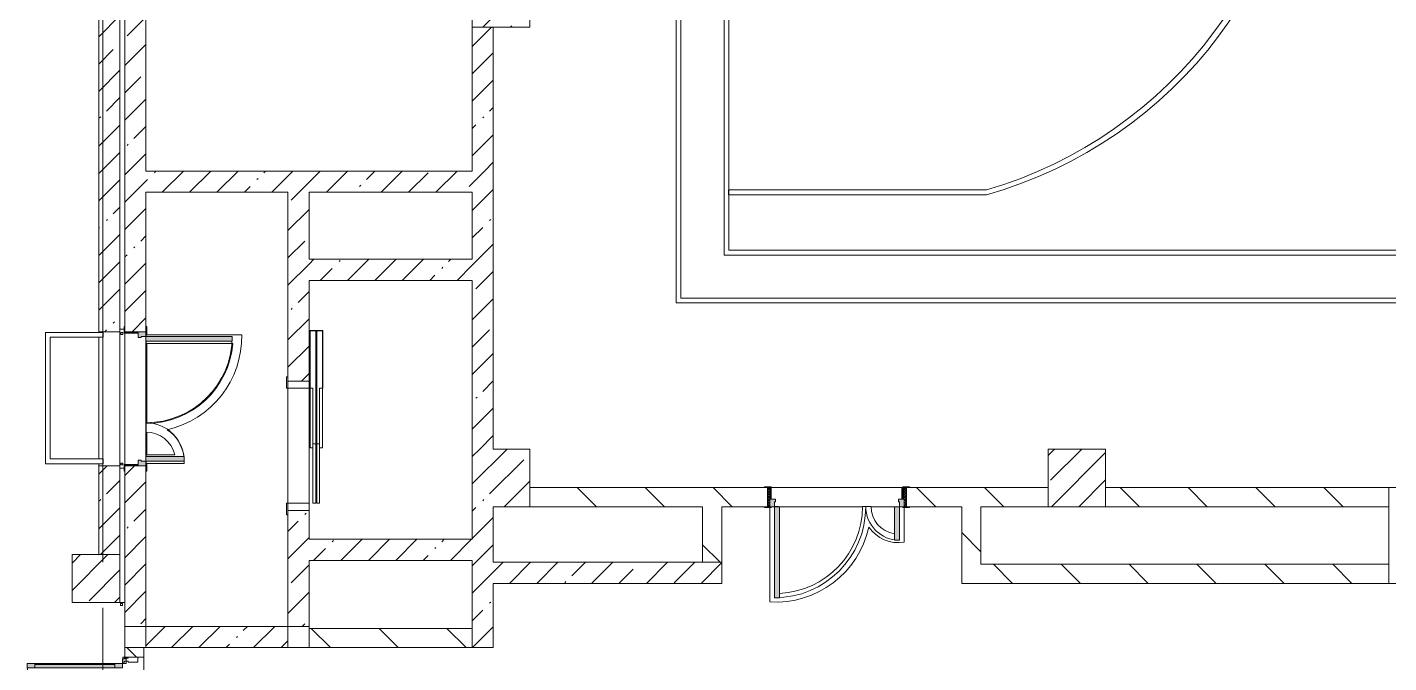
# Model space of a CAD drawing. Header units: millimetres. Extents: x 81094 to 272713, y -8553 to 29000.
# Drawn here: x 183226 to 197413, y 10072 to 16700 of the extents above; entities that cross this region are included whole.
import ezdxf

# ---------------------------------------------------------------- set-up
doc = ezdxf.new("R2010")
doc.units = ezdxf.units.MM
doc.linetypes.add('Осевая', pattern=[3175, 635, -476.25, 1587.5, -476.25])
for name, color, linetype, lineweight, true_color in [('A-DETL-GENF-2', 7, 'Continuous', 5, 0xe2e2e2), ('A-DETL-GENF-4', 7, 'Continuous', 5, 0xaaaaaa), ('A-DOOR-4', 7, 'Continuous', 5, 0xe2e2e2), ('A-DOOR-5', 7, 'Continuous', 5, 0xaaaaaa), ('A-DOOR-FRAM-2', 7, 'Continuous', 5, 0xe2e2e2), ('A-DOOR-FRAM-4', 7, 'Continuous', 5, 0xaaaaaa), ('A-FLOR-1', 7, 'Continuous', 5, 0xaaaaaa)]:
    doc.layers.add(name, color=color, linetype=linetype, lineweight=lineweight, true_color=true_color)
for name, color, linetype, lineweight in [('A-GLAZ-CWMG-2', 7, 'Continuous', 5), ('A-WALL', 7, 'Continuous', 9), ('A-WALL-5', 7, 'Continuous', 5), ('I-WALL-3', 7, 'Continuous', 5), ('S-COLS-1', 7, 'Continuous', 5), ('Оси', 7, 'Continuous', 9), ('Оси-2', 7, 'Осевая', 9)]:
    doc.layers.add(name, color=color, linetype=linetype, lineweight=lineweight)
pattern_1 = [(135, (145702.9, 0), (-353.5534, -353.5534), [])]
pattern_2 = [(45, (145702.9, 0), (-285.123, 285.123), []), (45, (145988.04, 0), (-285.123, 285.123), [504.031, -100.806, 16.764, -84.042])]

# ---------------------------------------------------------------- blocks, each defined once
blk = doc.blocks.new('BSC_Колонна _Прямоугольная - 600х600-V78-2_7_3_птичка')
at = {"layer": 'S-COLS-1'}
h = blk.add_hatch(dxfattribs=at)
h.set_pattern_fill('FP_107', color=256, style=0, pattern_type=2)
h.set_pattern_definition([(45, (-42460, -17000), (-285.123, 285.123), []), (45, (-42174.88, -17000), (-285.123, 285.123), [504.031, -100.806, 16.764, -84.042])])
h.paths.add_polyline_path([(-300, -300), (300, -300), (300, 300), (-300, 300)])
for p, q in [((300, 300), (-300, 300)), ((-300, 300), (-300, -300)), ((300, -300), (300, 300)), ((-300, -300), (300, -300))]:
    blk.add_line(p, q, dxfattribs=at)
blk = doc.blocks.new('110_Дверь_СКБ_2Ст - Д-6_л__ ДОО_Дв_1450x2100h_Дверь из раздевальной в коридор-V117-2_7_3_птичка')
at = {"layer": 'A-DOOR-4'}
for points in [[(612.5, 1050), (612.5, 100), (662.5, 100), (662.5, 1050)], [(-637.5, 450), (-637.5, 100), (-587.5, 100), (-587.5, 450)]]:
    blk.add_hatch(color=256, dxfattribs=at).paths.add_polyline_path(points)
h = blk.add_hatch(color=256, dxfattribs=at)
h.paths.add_polyline_path([(-637.5, 100), (-687.5, 100), (-687.5, 20), (-627.5, 20), (-627.5, 50), (-637.5, 50)])
h.paths.add_polyline_path([(712.5, 100), (662.5, 100), (662.5, 50), (652.5, 50), (652.5, 20), (712.5, 20)])
at = {"layer": 'A-DOOR-5'}
h = blk.add_hatch(dxfattribs=at)
h.set_pattern_fill('FP_96', color=256, style=0, pattern_type=2)
h.set_pattern_definition([(135, (1576.41, 164.685), (-14.14214, -14.14214), []), (225, (1576.41, 164.685), (14.14214, -14.14214), [])])
h.paths.add_polyline_path([(737.5, 100), (712.5, 100), (712.5, -100), (737.5, -100), (737.5, 0.5)])
at = {"layer": 'A-DOOR-FRAM-2'}
for points in [[(-742.5, 108), (-742.5, 100), (-672.5, 100), (-672.5, 108)], [(-672.5, 20), (-687.5, 20), (-687.5, -100), (-672.5, -100), (-672.5, 0.5)], [(767.5, 108), (697.5, 108), (697.5, 100), (767.5, 100)], [(712.5, 20), (697.5, 20), (697.5, -100), (712.5, -100), (712.5, 0.5)], [(-672.5, -100), (-742.5, -100), (-742.5, -108), (-672.5, -108)], [(767.5, -100), (697.5, -100), (697.5, -108), (767.5, -108)]]:
    blk.add_hatch(color=256, dxfattribs=at).paths.add_polyline_path(points)
at = {"layer": 'A-DOOR-FRAM-4'}
h = blk.add_hatch(dxfattribs=at)
h.set_pattern_fill('FP_97', color=256, style=0, pattern_type=2)
h.set_pattern_definition([(45, (-546.384, 164.685), (-14.1421, 14.1421), []), (135, (-546.384, 164.685), (-14.1421, -14.1421), [])])
h.paths.add_polyline_path([(-712.5, 100), (-712.5, -100), (-687.5, -100), (-687.5, 100)])
at = {"layer": 'A-DOOR-5'}
for p, q in [((662.5, 1050), (612.5, 1050)), ((612.5, 1050), (612.5, 100)), ((662.5, 100), (662.5, 1050)), ((-637.5, 450), (-637.5, 100)), ((-587.5, 450), (-637.5, 450)), ((-587.5, 100), (-587.5, 450)), ((-637.5, 100), (-587.5, 100)), ((612.5, 100), (662.5, 100))]:
    blk.add_line(p, q, dxfattribs=at)
for centre, radius, start, end in [((662.5, 100), 950, 90, 180), ((-637.5, 100), 350, 360, 90)]:
    blk.add_arc(centre, radius, start, end, dxfattribs=at)
at = {"layer": 'A-DOOR-FRAM-4'}
for p, q in [((-672.5, 108), (-742.5, 108)), ((-742.5, 108), (-742.5, 100)), ((-742.5, 100), (-672.5, 100)), ((-687.5, 100), (-712.5, 100)), ((-712.5, 100), (-712.5, -100)), ((-637.5, 100), (-687.5, 100)), ((-687.5, 100), (-687.5, 20)), ((-687.5, -100), (-687.5, 100)), ((-687.5, 20), (-627.5, 20)), ((-672.5, 20), (-687.5, 20)), ((-687.5, 20), (-687.5, -100)), ((-672.5, 100), (-672.5, 108)), ((-672.5, -100), (-672.5, 20)), ((-637.5, 50), (-637.5, 100)), ((-627.5, 50), (-637.5, 50)), ((-627.5, 20), (-627.5, 50)), ((662.5, 50), (652.5, 50)), ((652.5, 50), (652.5, 20)), ((652.5, 20), (712.5, 20)), ((662.5, 100), (662.5, 50)), ((712.5, 100), (662.5, 100)), ((767.5, 108), (697.5, 108)), ((697.5, 108), (697.5, 100)), ((697.5, 100), (767.5, 100)), ((712.5, 20), (697.5, 20)), ((697.5, 20), (697.5, -100)), ((712.5, 20), (712.5, 100)), ((737.5, 100), (712.5, 100)), ((712.5, 100), (712.5, -100)), ((712.5, -100), (712.5, 20)), ((737.5, -100), (737.5, 100)), ((767.5, 100), (767.5, 108)), ((-672.5, -100), (-742.5, -100)), ((-742.5, -100), (-742.5, -108)), ((-742.5, -108), (-672.5, -108)), ((-712.5, -100), (-687.5, -100)), ((-687.5, -100), (-672.5, -100)), ((-672.5, -108), (-672.5, -100)), ((697.5, -100), (712.5, -100)), ((767.5, -100), (697.5, -100)), ((697.5, -100), (697.5, -108)), ((697.5, -108), (767.5, -108)), ((712.5, -100), (737.5, -100)), ((767.5, -108), (767.5, -100))]:
    blk.add_line(p, q, dxfattribs=at)
blk = doc.blocks.new('110_Дверь_СКБ_2Ст - Д-2 1450x2100h_Лестничная клетка EIS60-31576737-2_7_3_птичка')
at = {"layer": 'A-DOOR-4'}
for points in [[(-587.5, 110), (-587.5, 1010), (-637.5, 1010), (-637.5, 110)], [(662.5, 510), (612.5, 510), (612.5, 110), (662.5, 110)], [(712.5, 30), (697.5, 30), (697.5, -110), (712.5, -110)]]:
    blk.add_hatch(color=256, dxfattribs=at).paths.add_polyline_path(points)
h = blk.add_hatch(color=256, dxfattribs=at)
h.paths.add_polyline_path([(712.5, 110), (662.5, 110), (662.5, 60), (652.5, 60), (652.5, 30), (712.5, 30), (712.5, 90.1)])
h.paths.add_polyline_path([(-627.5, 30), (-627.5, 60), (-637.5, 60), (-637.5, 110), (-687.5, 110), (-687.5, 30)])
at = {"layer": 'A-DOOR-FRAM-2'}
for points in [[(-672.5, 110), (-672.5, 118), (-742.5, 118), (-742.5, 110), (-697.3, 110)], [(-672.5, 30), (-687.5, 30), (-687.5, -110), (-672.5, -110)], [(767.5, 110), (767.5, 118), (697.5, 118), (697.5, 110)], [(-672.5, -110), (-742.5, -110), (-742.5, -118), (-672.5, -118)], [(767.5, -118), (767.5, -110), (697.5, -110), (697.5, -118)]]:
    blk.add_hatch(color=256, dxfattribs=at).paths.add_polyline_path(points)
at = {"layer": 'A-DOOR-5'}
for p, q in [((-637.5, 1010), (-637.5, 110)), ((-587.5, 1010), (-637.5, 1010)), ((-587.5, 110), (-587.5, 1010)), ((662.5, 510), (612.5, 510)), ((612.5, 510), (612.5, 110)), ((662.5, 110), (662.5, 510)), ((-637.5, 110), (-587.5, 110)), ((612.5, 110), (662.5, 110))]:
    blk.add_line(p, q, dxfattribs=at)
for centre, radius, start, end in [((-637.5, 110), 900, 0, 90), ((662.5, 110), 400, 90, 180)]:
    blk.add_arc(centre, radius, start, end, dxfattribs=at)
at = {"layer": 'A-DOOR-FRAM-4'}
for p, q in [((-672.5, 118), (-742.5, 118)), ((-742.5, 118), (-742.5, 110)), ((-742.5, 110), (-672.5, 110)), ((-637.5, 110), (-687.5, 110)), ((-687.5, 110), (-687.5, 30)), ((-687.5, 30), (-627.5, 30)), ((-672.5, 30), (-687.5, 30)), ((-687.5, 30), (-687.5, -110)), ((-672.5, 110), (-672.5, 118)), ((-672.5, -110), (-672.5, 30)), ((-637.5, 60), (-637.5, 110)), ((-627.5, 60), (-637.5, 60)), ((-627.5, 30), (-627.5, 60)), ((662.5, 60), (652.5, 60)), ((652.5, 60), (652.5, 30)), ((652.5, 30), (712.5, 30)), ((662.5, 110), (662.5, 60)), ((712.5, 110), (662.5, 110)), ((767.5, 118), (697.5, 118)), ((697.5, 118), (697.5, 110)), ((697.5, 110), (767.5, 110)), ((712.5, 30), (697.5, 30)), ((697.5, 30), (697.5, -110)), ((712.5, 30), (712.5, 110)), ((712.5, -110), (712.5, 30)), ((767.5, 110), (767.5, 118)), ((-672.5, -110), (-742.5, -110)), ((-742.5, -110), (-742.5, -118)), ((-742.5, -118), (-672.5, -118)), ((-687.5, -110), (-672.5, -110)), ((-672.5, -118), (-672.5, -110)), ((697.5, -110), (712.5, -110)), ((767.5, -110), (697.5, -110)), ((697.5, -110), (697.5, -118)), ((697.5, -118), (767.5, -118)), ((767.5, -118), (767.5, -110))]:
    blk.add_line(p, q, dxfattribs=at)
blk = doc.blocks.new('BSC_Колонна _Прямоугольная - 500х500-V162-2_7_3_птичка')
at = {"layer": 'S-COLS-1'}
h = blk.add_hatch(dxfattribs=at)
h.set_pattern_fill('FP_182', color=256, style=0, pattern_type=2)
h.set_pattern_definition([(45, (-38240, -10950), (-285.123, 285.123), []), (45, (-37954.88, -10950), (-285.123, 285.123), [504.031, -100.806, 16.764, -84.042])])
h.paths.add_polyline_path([(-250, -250), (250, -250), (250, 250), (-250, 250)])
for p, q in [((250, 250), (-250, 250)), ((-250, 250), (-250, -250)), ((250, -250), (250, 250)), ((-250, -250), (250, -250))]:
    blk.add_line(p, q, dxfattribs=at)
blk = doc.blocks.new('DOR_Дверь лифта - 1350х2050h-V167-2_7_3_птичка')
at = {"layer": 'A-DOOR-5'}
for p, q in [((-600, 125), (-720, 125)), ((-720, 125), (-720, 110)), ((-720, 110), (-600, 110)), ((-675, 110), (-675, -110)), ((-600, 110), (-675, 110)), ((-600, 110), (-600, 125)), ((600, 110), (-600, 110)), ((-600, 110), (-600, -110)), ((720, 125), (600, 125)), ((600, 125), (600, 110)), ((600, -110), (600, 110)), ((675, 110), (600, 110)), ((600, 110), (720, 110)), ((675, -110), (675, 110)), ((720, 110), (720, 125)), ((-675, -110), (-600, -110)), ((-600, -110), (600, -110)), ((-20, -120), (-20, -150)), ((600, -120), (-20, -120)), ((600, -110), (675, -110)), ((600, -150), (600, -120)), ((-600, -150), (-600, -180)), ((20, -150), (-600, -150)), ((-600, -180), (20, -180)), ((-600, -190), (-600, -220)), ((20, -190), (-600, -190)), ((-600, -220), (20, -220)), ((-20, -150), (600, -150)), ((-20, -220), (-20, -250)), ((600, -220), (-20, -220)), ((-20, -250), (600, -250)), ((20, -180), (20, -150)), ((20, -220), (20, -190)), ((600, -250), (600, -220))]:
    blk.add_line(p, q, dxfattribs=at)
at = {"layer": 'A-DOOR-FRAM-4'}
for p, q in [((600, -117), (600, -120)), ((1203, -117), (600, -117)), ((600, -120), (1200, -120)), ((1200, -120), (1200, -180)), ((1203, -183), (1203, -117)), ((1200, -180), (20, -180)), ((20, -180), (20, -183)), ((20, -183), (1203, -183)), ((1203, -187), (20, -187)), ((20, -187), (20, -190)), ((20, -190), (1200, -190)), ((600, -250), (600, -253)), ((1200, -250), (600, -250)), ((600, -253), (1203, -253)), ((1200, -190), (1200, -250)), ((1203, -253), (1203, -187))]:
    blk.add_line(p, q, dxfattribs=at)
blk = doc.blocks.new('Дверь_Витражная_остекление_ - ДВН_ДАО_Главный вход_1800 в свету 5-32258809-2_7_3_птичка')
at = {"layer": 'A-DETL-GENF-2'}
for points in [[(-947.5, -723.4), (-947.5, -20), (-992.5, -20), (-992.5, -1012.5), (-947.5, -1012.5)], [(1042.5, -1012.5), (1042.5, -20), (997.5, -20), (997.5, -1012.5)]]:
    blk.add_hatch(color=256, dxfattribs=at).paths.add_polyline_path(points)
at = {"layer": 'A-DETL-GENF-4'}
for p, q in [((-947.5, -20), (-992.5, -20)), ((-992.5, -1012.5), (-992.5, -20)), ((-947.5, -20), (-992.5, -20)), ((-992.5, -20), (-992.5, -1012.5)), ((-992.5, -100), (-947.5, -100)), ((-982.5, -932.5), (-982.5, -100)), ((-947.5, -1012.5), (-947.5, -20)), ((-947.5, -1012.5), (-947.5, -20)), ((988.5, -932.5), (988.5, -100)), ((997.5, -1012.5), (997.5, -20)), ((997.5, -20), (997.5, -1012.5)), ((1042.5, -100), (997.5, -100)), ((1032.5, -932.5), (1032.5, -100)), ((1042.5, -1012.5), (1042.5, -20)), ((1042.5, -1012.5), (1042.5, -20)), ((-992.5, -932.5), (-947.5, -932.5)), ((1042.5, -932.5), (997.5, -932.5)), ((-992.5, -1012.5), (-947.5, -1012.5)), ((-992.5, -1012.5), (-947.5, -1012.5)), ((1042.5, -1012.5), (997.5, -1012.5)), ((997.5, -1012.5), (1042.5, -1012.5))]:
    blk.add_line(p, q, dxfattribs=at)
at = {"layer": 'A-DOOR-5'}
for p, q in [((-1042.5, 20), (-992.5, 20)), ((-1042.5, -20), (-1042.5, 20)), ((-992.5, 20), (-992.5, -20)), ((992.5, 20), (1042.5, 20)), ((992.5, -20), (992.5, 20)), ((1042.5, 20), (1042.5, -20)), ((-992.5, -20), (-1042.5, -20)), ((-992.5, -1012.5), (-992.5, -20)), ((992.5, -1012.5), (992.5, -20)), ((1042.5, -20), (992.5, -20))]:
    blk.add_line(p, q, dxfattribs=at)
for centre, start, end in [((992.5, -20), 209.21115, 212.8228), ((992.5, -20), 217.57984, 270), ((-992.5, -20), 270, 286.54233)]:
    blk.add_arc(centre, 992.5, start, end, dxfattribs=at)
blk = doc.blocks.new('Прямоугольный импост - Импост структурный с накладкой - 160мм Темный-31239248-2_7_3_птичка')
at = {"layer": 'A-GLAZ-CWMG-2'}
for p, q in [((0, 17), (-50, 17)), ((-50, 17), (-50, 0)), ((-50, 0), (-40, 0)), ((-40, 0), (-40, -40)), ((-10, -40), (-10, 0)), ((-10, 0), (0, 0)), ((0, 0), (0, 17)), ((-40, -40), (-50, -40)), ((-50, -40), (-50, -140)), ((-50, -140), (0, -140)), ((0, -40), (-10, -40)), ((0, -140), (0, -40))]:
    blk.add_line(p, q, dxfattribs=at)

msp = doc.modelspace()

# ---------------------------------------------------------------- hatches: boundary and pattern name
at = {"layer": 'I-WALL-3'}
h = msp.add_hatch(dxfattribs=at)
h.set_pattern_fill('FP_85', color=256, style=0, pattern_type=2)
h.set_pattern_definition(pattern_2)
h.paths.add_polyline_path([(184443.1, 10450), (184462.9, 10450), (184462.9, 12125), (184242.9, 12125), (184242.9, 10450)])
h.paths.add_polyline_path([(184242.9, 13525), (184462.9, 13525), (184462.9, 21575), (184242.9, 21575), (184242.9, 13534.8)])
h.paths.add_polyline_path([(184462.9, 22975), (184462.9, 23420.3), (184242.9, 23420.3), (184242.9, 22975), (184443.1, 22975)])
h = msp.add_hatch(dxfattribs=at)
h.set_pattern_fill('FP_85', color=256, style=0, pattern_type=2)
h.set_pattern_definition(pattern_2)
h.paths.add_polyline_path([(183972.9, 11200), (184192.9, 11200), (184192.9, 12125), (183972.9, 12125), (183972.9, 11221)])
h.paths.add_polyline_path([(184192.9, 13525), (184192.9, 21575), (183972.9, 21575), (183972.9, 13525)])
h.paths.add_polyline_path([(184192.9, 22975), (184192.9, 23400), (183972.9, 23400), (183972.9, 22975)])
h = msp.add_hatch(dxfattribs=at)
h.set_pattern_fill('FP_85', color=256, style=0, pattern_type=2)
h.set_pattern_definition(pattern_2)
h.paths.add_polyline_path([(188082.9, 15200), (188082.9, 16700), (187862.9, 16700), (187862.9, 15200)])
h = msp.add_hatch(dxfattribs=at)
h.set_pattern_fill('FP_85', color=256, style=0, pattern_type=2)
h.set_pattern_definition(pattern_2)
h.paths.add_polyline_path([(186162.9, 14980), (188082.9, 14980), (188082.9, 15200), (184462.9, 15200), (184462.9, 14980), (185942.9, 14980)])
h = msp.add_hatch(dxfattribs=at)
h.set_pattern_fill('FP_85', color=256, style=0, pattern_type=2)
h.set_pattern_definition(pattern_2)
h.paths.add_polyline_path([(186162.9, 14280), (186162.9, 14980), (185942.9, 14980), (185942.9, 14280)])
h = msp.add_hatch(dxfattribs=at)
h.set_pattern_fill('FP_85', color=256, style=0, pattern_type=2)
h.set_pattern_definition(pattern_2)
h.paths.add_polyline_path([(188082.9, 10230), (188082.9, 11700), (187862.9, 11700), (187862.9, 10230)])
h.paths.add_polyline_path([(188082.9, 12300), (188082.9, 14980), (187862.9, 14980), (187862.9, 12300)])
h = msp.add_hatch(dxfattribs=at)
h.set_pattern_fill('FP_85', color=256, style=0, pattern_type=2)
h.set_pattern_definition(pattern_2)
h.paths.add_polyline_path([(185942.9, 10450), (186162.9, 10450), (186162.9, 11660), (185942.9, 11660), (185942.9, 11221)])
h.paths.add_polyline_path([(186162.9, 13010), (186162.9, 14280), (185942.9, 14280), (185942.9, 13010)])
h = msp.add_hatch(dxfattribs=at)
h.set_pattern_fill('FP_85', color=256, style=0, pattern_type=2)
h.set_pattern_definition(pattern_2)
h.paths.add_polyline_path([(187862.9, 14060), (187862.9, 14280), (186162.9, 14280), (186162.9, 14060), (187225.6, 14060)])
h = msp.add_hatch(dxfattribs=at)
h.set_pattern_fill('FP_88', color=256, style=0, pattern_type=2)
h.set_pattern_definition(pattern_1)
h.paths.add_polyline_path([(196500.8, 11700), (197412.9, 11700), (197412.9, 11900), (194462.9, 11900), (194462.9, 11700), (195573.3, 11700)])
h.paths.add_polyline_path([(188462.9, 11700), (190938.6, 11700), (190935.7, 11900), (188462.9, 11900)])
h.paths.add_polyline_path([(192388.6, 11700), (193862.9, 11700), (193862.9, 11900), (192388.6, 11900), (192388.6, 11799.5)])
h = msp.add_hatch(dxfattribs=at)
h.set_pattern_fill('FP_88', color=256, style=0, pattern_type=2)
h.set_pattern_definition(pattern_1)
h.paths.add_polyline_path([(190463.6, 11120), (190463.6, 11700), (190263.6, 11700), (190263.6, 11120)])
h = msp.add_hatch(dxfattribs=at)
h.set_pattern_fill('FP_88', color=256, style=0, pattern_type=2)
h.set_pattern_definition(pattern_1)
h.paths.add_polyline_path([(193163.6, 11100), (193163.6, 11700), (192963.6, 11700), (192963.6, 11100)])
h = msp.add_hatch(dxfattribs=at)
h.set_pattern_fill('FP_85', color=256, style=0, pattern_type=2)
h.set_pattern_definition(pattern_2)
h.paths.add_polyline_path([(187862.9, 11140), (187862.9, 11360), (186162.9, 11360), (186162.9, 11140), (187225.6, 11140)])
h = msp.add_hatch(dxfattribs=at)
h.set_pattern_fill('FP_85', color=256, style=0, pattern_type=2)
h.set_pattern_definition(pattern_2)
h.paths.add_polyline_path([(188082.9, 10900), (190463.6, 10900), (190463.6, 11120), (188082.9, 11120)])
h = msp.add_hatch(dxfattribs=at)
h.set_pattern_fill('FP_88', color=256, style=0, pattern_type=2)
h.set_pattern_definition(pattern_1)
h.paths.add_polyline_path([(206862.9, 10900), (206862.9, 11100), (205042.9, 11100), (205042.9, 10900), (205776, 10900)])
h.paths.add_polyline_path([(200210.9, 10900), (201202.9, 10900), (201202.9, 11100), (197612.9, 11100), (197612.9, 10900), (198355.9, 10900)])
h.paths.add_polyline_path([(202102.9, 10900), (202312.9, 10900), (202312.9, 11100), (202102.9, 11100), (202102.9, 10980)])
h.paths.add_polyline_path([(203932.9, 10900), (204142.9, 10900), (204142.9, 11100), (203932.9, 11100), (203932.9, 10980)])
h.paths.add_polyline_path([(203232.9, 10900), (203232.9, 11100), (203012.9, 11100), (203012.9, 10900)])
h.paths.add_polyline_path([(192963.6, 10900), (197412.9, 10900), (197412.9, 11100), (192963.6, 11100)])
h = msp.add_hatch(dxfattribs=at)
h.set_pattern_fill('FP_85', color=256, style=0, pattern_type=2)
h.set_pattern_definition(pattern_2)
h.paths.add_polyline_path([(185942.9, 10230), (185942.9, 10450), (184462.9, 10450), (184462.9, 10230), (185370.6, 10230)])
h = msp.add_hatch(dxfattribs=at)
h.set_pattern_fill('FP_88', color=256, style=0, pattern_type=2)
h.set_pattern_definition(pattern_1)
h.paths.add_polyline_path([(187862.9, 10230), (187862.9, 10430), (186162.9, 10430), (186162.9, 10230), (187225.6, 10230)])
h = msp.add_hatch(dxfattribs=at)
h.set_pattern_fill('FP_88', color=256, style=0, pattern_type=2)
h.set_pattern_definition(pattern_1)
h.paths.add_polyline_path([(184242.9, 7900), (184442.9, 7900), (184442.9, 8000), (184242.9, 8000)])
h.paths.add_polyline_path([(184242.9, 10130), (184442.9, 10130), (184442.9, 10230), (184242.9, 10230)])
at = {"layer": 'S-COLS-1'}
h = msp.add_hatch(dxfattribs=at)
h.set_pattern_fill('FP_85', color=256, style=0, pattern_type=2)
h.set_pattern_definition(pattern_2)
h.paths.add_polyline_path([(187862.9, 11700), (188462.9, 11700), (188462.9, 12300), (187862.9, 12300)])
h = msp.add_hatch(dxfattribs=at)
h.set_pattern_fill('FP_85', color=256, style=0, pattern_type=2)
h.set_pattern_definition(pattern_2)
h.paths.add_polyline_path([(194462.9, 11700), (194462.9, 12300), (193862.9, 12300), (193862.9, 11700)])

# ---------------------------------------------------------------- linework, layer by layer
at = {"layer": 'A-FLOR-1'}
for p, q in [((189986.5, 24981.3), (189986.5, 13824.4)), ((190036.5, 13874.4), (190036.5, 24931.3)), ((190486.5, 24481.3), (190486.5, 14324.4)), ((190536.5, 14374.4), (190536.5, 24431.3)), ((193222.6, 15002.8), (190532.9, 15002.8)), ((190532.9, 15002.8), (190532.9, 14952.8)), ((190532.9, 14952.8), (193222.6, 14952.8)), ((200139.7, 14374.4), (190536.5, 14374.4)), ((190486.5, 14324.4), (209842.9, 14324.4)), ((189986.5, 13824.4), (210342.9, 13824.4)), ((210292.9, 13874.4), (190036.5, 13874.4)), ((184016.1, 13518), (183416.1, 13518)), ((183416.1, 13518), (183416.1, 12148.2)), ((184016.1, 13468), (184016.1, 13518)), ((184234.9, 13550), (184192.9, 13550)), ((185461.1, 13493.1), (184466.3, 13493.1)), ((184466.3, 13493.1), (184466.3, 13475)), ((184472.9, 13492.5), (184472.9, 13550)), ((183466.1, 12198.2), (183466.1, 13468)), ((183466.1, 13468), (184016.1, 13468)), ((184466.3, 13425), (184466.3, 13403.1)), ((184466.3, 13403.1), (185368.6, 13403.1)), ((184472.9, 12568.5), (184472.9, 13403.1)), ((184466.3, 12568.1), (184466.3, 12478.1)), ((184472.9, 12242), (184472.9, 12477.5)), ((184763.4, 12242), (184466.3, 12242)), ((184466.3, 12242), (184466.3, 12225)), ((183416.1, 12148.2), (184016.1, 12148.2)), ((184016.1, 12198.2), (183466.1, 12198.2)), ((184016.1, 12148.2), (184016.1, 12198.2)), ((184192.9, 12100), (184234.9, 12100)), ((184466.3, 12175), (184466.3, 12152)), ((184466.3, 12152), (184860.7, 12152)), ((184472.9, 12100), (184472.9, 12152)), ((192338.6, 11780), (192338.6, 11889.6)), ((192338.6, 11889.6), (192348.6, 11889.6)), ((190963.6, 11692), (190963.6, 10706.8)), ((191053.6, 11703), (191013.6, 11703)), ((192018.6, 11703), (191928.6, 11703)), ((192363.6, 11329.8), (192363.6, 11692)), ((184242.9, 10700), (184192.9, 10700)), ((184242.9, 10230), (184242.9, 10450)), ((184462.9, 10230), (184443.1, 10230)), ((186162.9, 10230), (185942.9, 10230)), ((184242.9, 10120), (184242.9, 10130)), ((184242.9, 10130), (184242.9, 10120))]:
    msp.add_line(p, q, dxfattribs=at)
for centre, radius, start, end in [((191967.9, 19382.8), 4604.2, 285.81331, 74.18669), ((191938.4, 19382.8), 4564.4, 286.34112, 73.65888), ((184466.3, 13473.1), 995, 282.67054, 1.1511), ((184466.3, 13473.1), 905, 270, 355.56313), ((184466.3, 12173.1), 395, 7.55422, 56.45952), ((184466.3, 12173.1), 305, 13.0427, 90), ((184466.3, 12173.1), 395, 356.92799, 0.27403), ((191023.6, 11700), 905, 272.53584, 0.18993), ((192303.6, 11700), 285, 179.39688, 261.89794), ((191023.6, 11700), 995, 266.54288, 347.60213), ((192303.6, 11700), 375, 214.72707, 279.2069)]:
    msp.add_arc(centre, radius, start, end, dxfattribs=at)
at = {"layer": 'A-WALL'}
for p, q in [((190263.6, 11120), (190463.6, 11120)), ((197412.9, 11100), (197412.9, 10900)), ((187862.9, 10230), (187862.9, 10430))]:
    msp.add_line(p, q, dxfattribs=at)
at = {"layer": 'A-WALL-5'}
for p, q in [((184222.9, 13515), (184202.9, 13515)), ((184202.9, 13515), (184202.9, 13495)), ((184202.9, 13495), (184222.9, 13495)), ((184222.9, 13495), (184222.9, 13515)), ((184202.9, 12155), (184202.9, 12135)), ((184222.9, 12155), (184202.9, 12155)), ((184202.9, 12135), (184222.9, 12135)), ((184222.9, 12135), (184222.9, 12155)), ((184197.4, 10689), (184197.4, 10669)), ((184217.4, 10689), (184197.4, 10689)), ((184197.4, 10669), (184217.4, 10669)), ((184217.4, 10669), (184217.4, 10689))]:
    msp.add_line(p, q, dxfattribs=at)
at = {"layer": 'I-WALL-3'}
for p, q in [((183972.9, 21584.5), (183972.9, 13518)), ((184192.9, 11200), (184192.9, 21584.5)), ((184242.9, 21520), (184242.9, 13580)), ((184462.9, 15200), (184462.9, 21520)), ((187862.9, 16700), (187862.9, 15200)), ((188082.9, 12300), (188082.9, 16700)), ((187862.9, 15200), (184462.9, 15200)), ((184462.9, 13580), (184462.9, 14980)), ((184462.9, 14980), (185942.9, 14980)), ((185942.9, 14980), (185942.9, 13010)), ((186162.9, 14980), (187862.9, 14980)), ((186162.9, 14280), (186162.9, 14980)), ((187862.9, 14980), (187862.9, 14280)), ((187862.9, 14280), (186162.9, 14280)), ((186162.9, 13010), (186162.9, 14060)), ((186162.9, 14060), (187862.9, 14060)), ((187862.9, 14060), (187862.9, 12300)), ((183972.9, 13525), (184192.9, 13525)), ((184242.9, 12140), (184242.9, 13510)), ((183972.9, 12198.2), (183972.9, 13468)), ((184462.9, 13425), (184462.9, 12225)), ((185942.9, 13010), (186162.9, 13010)), ((183972.9, 12148.2), (183972.9, 11200)), ((184192.9, 12125), (183972.9, 12125)), ((184242.9, 12070), (184242.9, 10450)), ((184462.9, 12070), (184462.9, 10230)), ((190908.6, 11900), (188462.9, 11900)), ((188462.9, 11900), (188462.9, 11700)), ((190978.6, 11900), (192348.6, 11900)), ((193862.9, 11900), (192418.6, 11900)), ((193862.9, 11700), (193862.9, 11900)), ((199862.9, 11900), (194462.9, 11900)), ((194462.9, 11900), (194462.9, 11700)), ((197412.9, 11900), (197412.9, 11100)), ((185942.9, 11660), (185942.9, 10230)), ((186162.9, 11660), (185942.9, 11660)), ((186162.9, 11360), (186162.9, 11660)), ((187862.9, 11700), (187862.9, 11360)), ((188082.9, 11120), (188082.9, 11700)), ((188462.9, 11700), (190263.6, 11700)), ((190263.6, 11700), (190263.6, 11120)), ((190463.6, 11700), (190908.6, 11700)), ((190463.6, 10900), (190463.6, 11700)), ((191928.5, 11700), (191063.6, 11700)), ((192263.6, 11700), (192018.9, 11700)), ((192418.6, 11700), (192963.6, 11700)), ((192963.6, 11700), (192963.6, 10900)), ((193163.6, 11700), (193862.9, 11700)), ((193163.6, 11100), (193163.6, 11700)), ((194462.9, 11700), (197412.9, 11700)), ((187862.9, 11360), (186162.9, 11360)), ((186162.9, 10230), (186162.9, 11140)), ((186162.9, 11140), (187862.9, 11140)), ((187862.9, 11140), (187862.9, 10430)), ((190263.6, 11120), (188082.9, 11120)), ((197412.9, 11100), (193163.6, 11100)), ((188082.9, 10900), (190463.6, 10900)), ((188082.9, 10230), (188082.9, 10900)), ((192963.6, 10900), (201402.9, 10900)), ((184242.9, 10450), (184462.9, 10450)), ((186162.9, 10450), (184462.9, 10450)), ((187862.9, 10430), (186162.9, 10430)), ((184442.9, 10230), (184242.9, 10230)), ((184242.9, 10230), (184242.9, 10130)), ((184442.9, 10230), (184442.9, 7900)), ((184462.9, 10230), (185942.9, 10230)), ((185942.9, 10230), (188082.9, 10230)), ((184242.9, 10130), (184442.9, 10130))]:
    msp.add_line(p, q, dxfattribs=at)
at = {"layer": 'S-COLS-1'}
for p, q in [((187862.9, 12300), (187862.9, 11700)), ((188462.9, 12300), (188082.9, 12300)), ((188462.9, 11700), (188462.9, 12300)), ((194462.9, 12300), (193862.9, 12300)), ((193862.9, 12300), (193862.9, 11900)), ((194462.9, 11900), (194462.9, 12300)), ((193862.9, 11900), (193862.9, 11700)), ((194462.9, 11700), (194462.9, 11900)), ((188082.9, 11700), (188462.9, 11700)), ((193862.9, 11700), (194462.9, 11700))]:
    msp.add_line(p, q, dxfattribs=at)
at = {"layer": 'Оси'}
msp.add_line((184012.9, 11277.7), (184012.9, 23777.7), dxfattribs=at)
at = {"layer": 'Оси-2'}
msp.add_line((184012.9, 7947.2), (184012.9, 11277.7), dxfattribs=at)

# ---------------------------------------------------------------- block references
at = {"layer": 'A-DOOR-5'}
for name, p, rotation in [('110_Дверь_СКБ_2Ст - Д-2 1450x2100h_Лестничная клетка EIS60-31576737-2_7_3_птичка', (184352.9, 12837.5), 269.9999999999999), ('DOR_Дверь лифта - 1350х2050h-V167-2_7_3_птичка', (186052.9, 12335), 90), ('110_Дверь_СКБ_2Ст - Д-6_л__ ДОО_Дв_1450x2100h_Дверь из раздевальной в коридор-V117-2_7_3_птичка', (191676.1, 11800), 180), ('Дверь_Витражная_остекление_ - ДВН_ДАО_Главный вход_1800 в свету 5-32258809-2_7_3_птичка', (184238.9, 9072.5), 269.9999999999999)]:
    msp.add_blockref(name, p, dxfattribs=dict(at, rotation=rotation))
at = {"layer": 'A-GLAZ-CWMG-2', "rotation": 89.99999999999993}
msp.add_blockref('Прямоугольный импост - Импост структурный с накладкой - 160мм Темный-31239248-2_7_3_птичка', (184238.9, 10130), dxfattribs=at)
at = {"layer": 'S-COLS-1'}
for name, p in [('BSC_Колонна _Прямоугольная - 600х600-V78-2_7_3_птичка', (188162.9, 17000)), ('BSC_Колонна _Прямоугольная - 500х500-V162-2_7_3_птичка', (183942.9, 10950))]:
    msp.add_blockref(name, p, dxfattribs=at)

doc.saveas('drawing.dxf')
